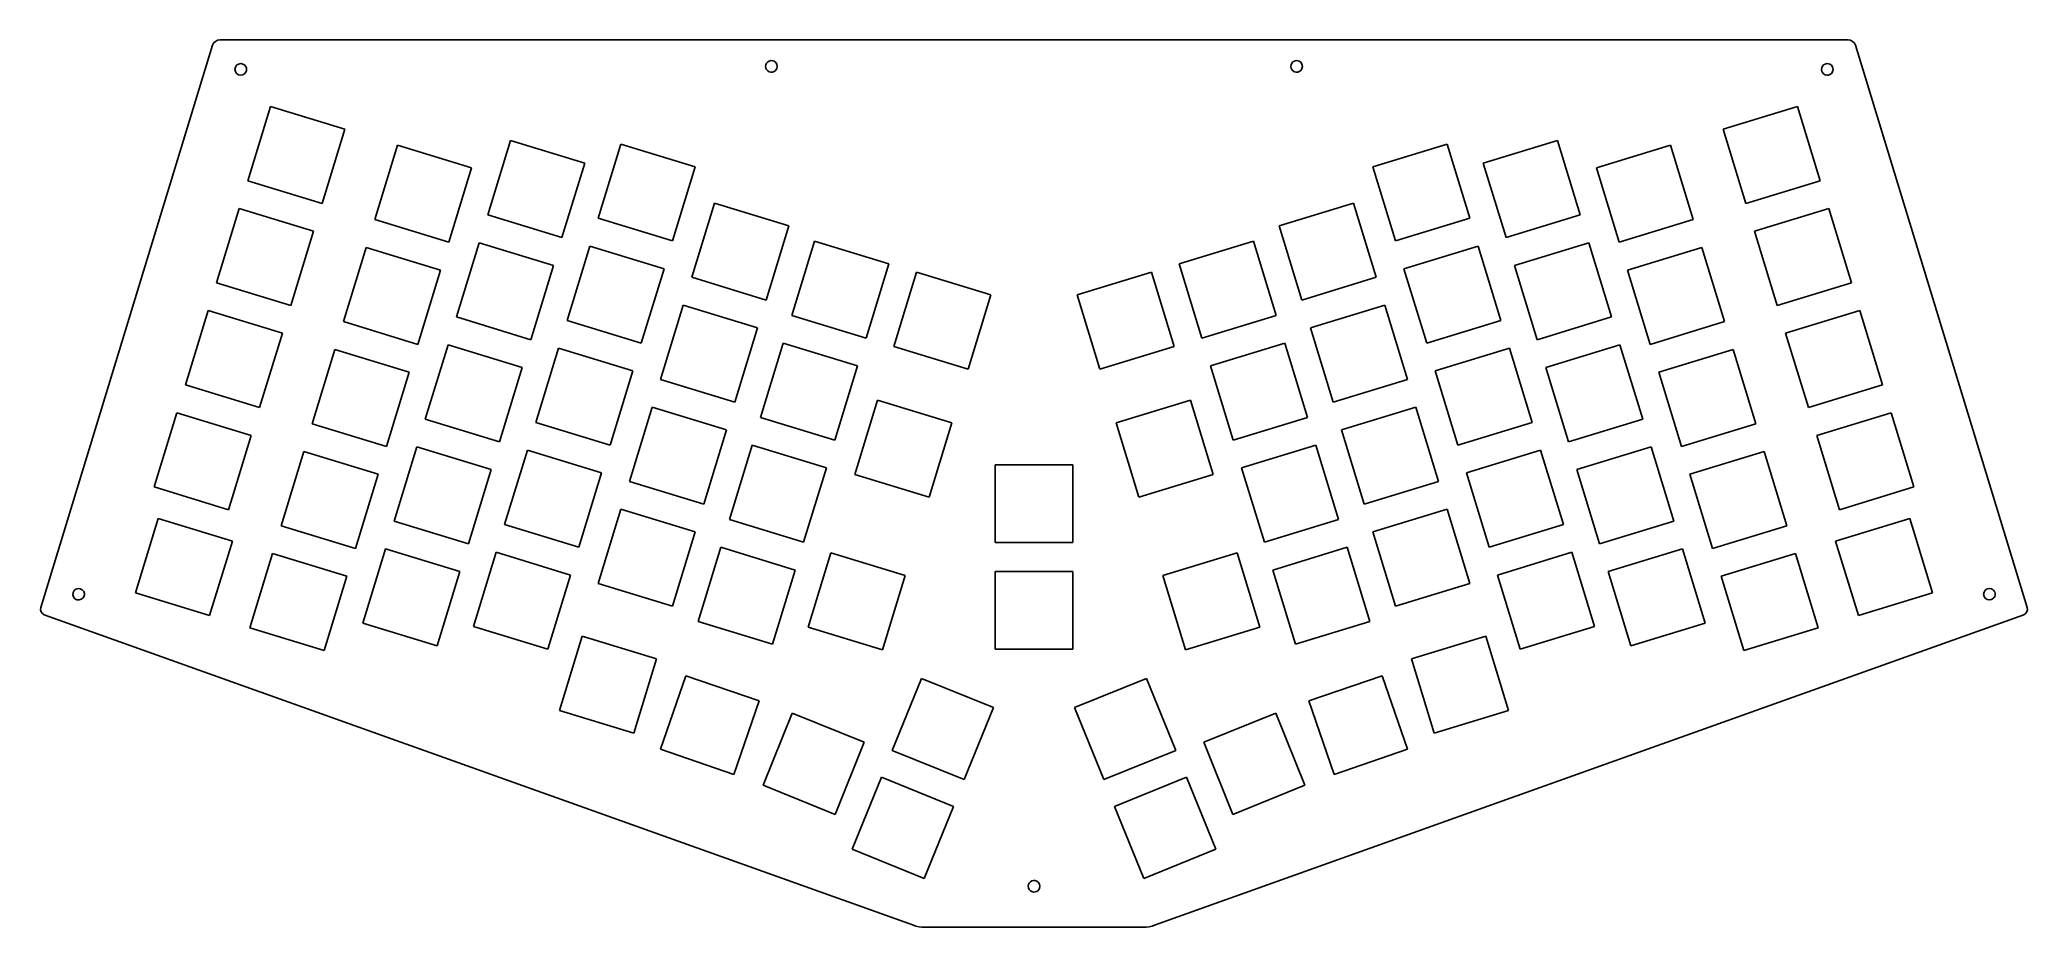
# Model space of a CAD drawing. Extents: x -177 to 177, y -79 to 79.
import ezdxf

# ---------------------------------------------------------------- set-up
doc = ezdxf.new("R2010")
doc.units = 0
doc.layers.add('Switch', color=7, linetype='CONTINUOUS')

msp = doc.modelspace()

# ---------------------------------------------------------------- linework, layer by layer
at = {"layer": 'Switch', "color": 4}
for p, q in [((-146.190126, 78.076998), (-176.793879, -22.023651)), ((144.996111, 79.034046), (-144.897189, 79.034046)), ((176.8928, -22.023651), (146.288518, 78.077518)), ((-140.457627, 74.489511), (-140.457627, 74.489511)), ((-45.979552, 75.025504), (-45.979552, 75.025504)), ((47.528031, 75.025526), (47.528031, 75.025526)), ((142.006386, 74.489514), (142.006386, 74.489514)), ((-135.880979, 67.161557), (-139.923009, 53.940673)), ((-122.660095, 63.119528), (-135.880979, 67.161557)), ((122.758961, 63.119535), (135.979845, 67.161565)), ((135.979845, 67.161565), (140.021875, 53.940681)), ((-126.702125, 49.898644), (-122.660095, 63.119528)), ((-113.288301, 60.254283), (-117.33033, 47.033399)), ((-100.067417, 56.212253), (-113.288301, 60.254283)), ((-93.165938, 61.084881), (-97.207968, 47.863997)), ((-79.945054, 57.042851), (-93.165938, 61.084881)), ((-73.483162, 60.478714), (-77.525192, 47.25783)), ((-60.262278, 56.436684), (-73.483162, 60.478714)), ((60.361147, 56.436692), (73.582031, 60.478722)), ((73.582031, 60.478722), (77.624061, 47.257838)), ((80.043928, 57.04286), (93.264812, 61.08489)), ((93.264812, 61.08489), (97.306842, 47.864006)), ((100.166287, 56.212262), (113.387171, 60.254291)), ((113.387171, 60.254291), (117.4292, 47.033408)), ((126.800991, 49.898651), (122.758961, 63.119535)), ((-83.987083, 43.821967), (-79.945054, 57.042851)), ((84.085958, 43.821976), (80.043928, 57.04286)), ((-139.923009, 53.940673), (-126.702125, 49.898644)), ((-104.109446, 42.991369), (-100.067417, 56.212253)), ((-64.304308, 43.2158), (-60.262278, 56.436684)), ((64.403177, 43.215808), (60.361147, 56.436692)), ((104.208317, 42.991378), (100.166287, 56.212262)), ((140.021875, 53.940681), (126.800991, 49.898651)), ((-56.826452, 49.974801), (-60.868482, 36.753917)), ((-43.605568, 45.932771), (-56.826452, 49.974801)), ((43.704418, 45.932773), (56.925302, 49.974803)), ((56.925302, 49.974803), (60.967332, 36.753919)), ((-141.436055, 48.991826), (-145.478085, 35.770942)), ((-128.215171, 44.949796), (-141.436055, 48.991826)), ((-117.33033, 47.033399), (-104.109446, 42.991369)), ((-97.207968, 47.863997), (-83.987083, 43.821967)), ((-77.525192, 47.25783), (-64.304308, 43.2158)), ((77.624061, 47.257838), (64.403177, 43.215808)), ((97.306842, 47.864006), (84.085958, 43.821976)), ((117.4292, 47.033408), (104.208317, 42.991378)), ((128.314042, 44.949791), (141.534926, 48.991821)), ((141.534926, 48.991821), (145.576956, 35.770937)), ((-132.257201, 31.728912), (-128.215171, 44.949796)), ((-98.720984, 42.915141), (-102.763014, 29.694257)), ((-85.5001, 38.873111), (-98.720984, 42.915141)), ((-47.647598, 32.711887), (-43.605568, 45.932771)), ((-39.028759, 43.202805), (-43.070789, 29.981921)), ((-25.807875, 39.160775), (-39.028759, 43.202805)), ((25.906726, 39.160778), (39.12761, 43.202808)), ((39.12761, 43.202808), (43.16964, 29.981924)), ((47.746448, 32.711889), (43.704418, 45.932773)), ((85.598978, 38.87311), (98.819862, 42.91514)), ((98.819862, 42.91514), (102.861892, 29.694256)), ((132.356072, 31.728907), (128.314042, 44.949791)), ((-118.843376, 42.084551), (-122.885406, 28.863667)), ((-105.622492, 38.042521), (-118.843376, 42.084551)), ((-79.038202, 42.308964), (-83.080231, 29.08808)), ((-65.817318, 38.266934), (-79.038202, 42.308964)), ((-29.849905, 25.939891), (-25.807875, 39.160775)), ((29.948756, 25.939894), (25.906726, 39.160778)), ((65.916188, 38.266939), (79.137072, 42.308969)), ((79.137072, 42.308969), (83.179102, 29.088085)), ((105.721366, 38.042517), (118.94225, 42.084547)), ((118.94225, 42.084547), (122.98428, 28.863663)), ((-145.478085, 35.770942), (-132.257201, 31.728912)), ((-109.664522, 24.821637), (-105.622492, 38.042521)), ((-89.54213, 25.652227), (-85.5001, 38.873111)), ((-69.859347, 25.04605), (-65.817318, 38.266934)), ((-60.868482, 36.753917), (-47.647598, 32.711887)), ((-20.859038, 37.647764), (-24.901068, 24.42688)), ((-7.638154, 33.605734), (-20.859038, 37.647764)), ((7.737004, 33.605737), (20.957888, 37.647766)), ((20.957888, 37.647766), (24.999918, 24.426882)), ((60.967332, 36.753919), (47.746448, 32.711889)), ((69.958218, 25.046055), (65.916188, 38.266939)), ((89.641008, 25.652226), (85.598978, 38.87311)), ((109.763396, 24.821633), (105.721366, 38.042517)), ((145.576956, 35.770937), (132.356072, 31.728907)), ((-11.680184, 20.38485), (-7.638154, 33.605734)), ((11.779034, 20.384853), (7.737004, 33.605737)), ((-146.991114, 30.822047), (-151.033144, 17.601163)), ((-133.77023, 26.780017), (-146.991114, 30.822047)), ((-122.885406, 28.863667), (-109.664522, 24.821637)), ((-102.763014, 29.694257), (-89.54213, 25.652227)), ((-83.080231, 29.08808), (-69.859347, 25.04605)), ((-62.3815, 31.805056), (-66.42353, 18.584172)), ((-49.160616, 27.763026), (-62.3815, 31.805056)), ((-43.070789, 29.981921), (-29.849905, 25.939891)), ((43.16964, 29.981924), (29.948756, 25.939894)), ((49.259468, 27.763023), (62.480352, 31.805053)), ((62.480352, 31.805053), (66.522382, 18.584169)), ((83.179102, 29.088085), (69.958218, 25.046055)), ((102.861892, 29.694256), (89.641008, 25.652226)), ((122.98428, 28.863663), (109.763396, 24.821633)), ((133.869099, 26.780019), (147.089983, 30.822049)), ((147.089983, 30.822049), (151.132013, 17.601165)), ((-137.812259, 13.559133), (-133.77023, 26.780017)), ((-53.202646, 14.542142), (-49.160616, 27.763026)), ((-44.58381, 25.033054), (-48.62584, 11.81217)), ((-31.362926, 20.991024), (-44.58381, 25.033054)), ((31.461778, 20.99102), (44.682662, 25.03305)), ((44.682662, 25.03305), (48.724692, 11.812166)), ((53.301498, 14.542139), (49.259468, 27.763023)), ((137.911129, 13.559135), (133.869099, 26.780019)), ((-124.398435, 23.914772), (-128.440465, 10.693888)), ((-111.177551, 19.872742), (-124.398435, 23.914772)), ((-104.276043, 24.745362), (-108.318073, 11.524478)), ((-91.055159, 20.703332), (-104.276043, 24.745362)), ((-84.59327, 24.139188), (-88.6353, 10.918304)), ((-71.372386, 20.097158), (-84.59327, 24.139188)), ((-24.901068, 24.42688), (-11.680184, 20.38485)), ((24.999918, 24.426882), (11.779034, 20.384853)), ((71.471257, 20.097159), (84.692141, 24.139189)), ((84.692141, 24.139189), (88.734171, 10.918305)), ((91.154038, 20.703327), (104.374922, 24.745357)), ((104.374922, 24.745357), (108.416952, 11.524473)), ((111.276423, 19.872745), (124.497307, 23.914775)), ((124.497307, 23.914775), (128.539337, 10.693891)), ((-115.219581, 6.651858), (-111.177551, 19.872742)), ((-95.097189, 7.482448), (-91.055159, 20.703332)), ((-75.414416, 6.876274), (-71.372386, 20.097158)), ((-66.42353, 18.584172), (-53.202646, 14.542142)), ((-35.404956, 7.77014), (-31.362926, 20.991024)), ((35.503808, 7.770136), (31.461778, 20.99102)), ((66.522382, 18.584169), (53.301498, 14.542139)), ((75.513287, 6.876276), (71.471257, 20.097159)), ((95.196068, 7.482443), (91.154038, 20.703327)), ((115.318453, 6.651861), (111.276423, 19.872745)), ((-151.033144, 17.601163), (-137.812259, 13.559133)), ((-27.815031, 14.895735), (-31.857061, 1.674851)), ((-14.594147, 10.853706), (-27.815031, 14.895735)), ((14.693, 10.853698), (27.913884, 14.895728)), ((27.913884, 14.895728), (31.955914, 1.674844)), ((151.132013, 17.601165), (137.911129, 13.559135)), ((-152.546192, 12.652305), (-156.588222, -0.568579)), ((-139.325308, 8.610275), (-152.546192, 12.652305)), ((-128.440465, 10.693888), (-115.219581, 6.651858)), ((-108.318073, 11.524478), (-95.097189, 7.482448)), ((-88.6353, 10.918304), (-75.414416, 6.876274)), ((-67.936553, 13.635297), (-71.978583, 0.414412)), ((-54.715669, 9.593267), (-67.936553, 13.635297)), ((-48.62584, 11.81217), (-35.404956, 7.77014)), ((-18.636177, -2.367178), (-14.594147, 10.853706)), ((18.73503, -2.367186), (14.693, 10.853698)), ((48.724692, 11.812166), (35.503808, 7.770136)), ((54.814524, 9.593255), (68.035408, 13.635285)), ((68.035408, 13.635285), (72.077438, 0.414401)), ((88.734171, 10.918305), (75.513287, 6.876276)), ((108.416952, 11.524473), (95.196068, 7.482443)), ((128.539337, 10.693891), (115.318453, 6.651861)), ((139.424176, 8.610285), (152.64506, 12.652314)), ((152.64506, 12.652314), (156.687089, -0.56857)), ((-143.367338, -4.610609), (-139.325308, 8.610275)), ((-58.757699, -3.627617), (-54.715669, 9.593267)), ((58.856554, -3.627629), (54.814524, 9.593255)), ((143.466205, -4.610599), (139.424176, 8.610285)), ((-129.953485, 5.745022), (-133.995515, -7.475862)), ((-116.732601, 1.702992), (-129.953485, 5.745022)), ((-109.83109, 6.57559), (-113.873119, -6.645294)), ((-96.610206, 2.53356), (-109.83109, 6.57559)), ((-90.14831, 5.969435), (-94.19034, -7.251449)), ((-76.927426, 1.927405), (-90.14831, 5.969435)), ((-50.138863, 6.863294), (-54.180893, -6.35759)), ((-36.917979, 2.821264), (-50.138863, 6.863294)), ((37.016832, 2.821259), (50.237716, 6.863289)), ((50.237716, 6.863289), (54.279745, -6.357595)), ((77.026296, 1.927413), (90.24718, 5.969443)), ((90.24718, 5.969443), (94.28921, -7.251441)), ((96.709072, 2.53358), (109.929956, 6.57561)), ((109.929956, 6.57561), (113.971985, -6.645274)), ((116.831471, 1.703002), (130.052355, 5.745031)), ((130.052355, 5.745031), (134.094385, -7.475853)), ((-120.774631, -11.517892), (-116.732601, 1.702992)), ((-100.652235, -10.687324), (-96.610206, 2.53356)), ((-80.969456, -11.293479), (-76.927426, 1.927405)), ((-71.978583, 0.414412), (-58.757699, -3.627617)), ((-40.960008, -10.39962), (-36.917979, 2.821264)), ((-31.857061, 1.674851), (-18.636177, -2.367178)), ((-6.863055, 3.398874), (6.961915, 3.398874)), ((-6.863055, -10.426095), (-6.863055, 3.398874)), ((6.961915, 3.398874), (6.961915, -10.426095)), ((31.955914, 1.674844), (18.73503, -2.367186)), ((41.058861, -10.399625), (37.016832, 2.821259)), ((72.077438, 0.414401), (58.856554, -3.627629)), ((81.068326, -11.293471), (77.026296, 1.927413)), ((100.751101, -10.687304), (96.709072, 2.53358)), ((120.873501, -11.517882), (116.831471, 1.703002)), ((-156.588222, -0.568579), (-143.367338, -4.610609)), ((156.687089, -0.56857), (143.466205, -4.610599)), ((-155.889767, -6.193571), (-159.931797, -19.414455)), ((-142.668883, -10.235601), (-155.889767, -6.193571)), ((-113.873119, -6.645294), (-100.652235, -10.687324)), ((-73.49159, -4.534479), (-77.53362, -17.755363)), ((-60.270706, -8.576508), (-73.49159, -4.534479)), ((-54.180893, -6.35759), (-40.960008, -10.39962)), ((54.279745, -6.357595), (41.058861, -10.399625)), ((60.369553, -8.576494), (73.590437, -4.534464)), ((73.590437, -4.534464), (77.632467, -17.755348)), ((113.971985, -6.645274), (100.751101, -10.687304)), ((142.767747, -10.235582), (155.988631, -6.193553)), ((155.988631, -6.193553), (160.030661, -19.414437)), ((-146.710913, -23.456485), (-142.668883, -10.235601)), ((-133.995515, -7.475862), (-120.774631, -11.517892)), ((-94.19034, -7.251449), (-80.969456, -11.293479)), ((-64.312736, -21.797393), (-60.270706, -8.576508)), ((6.961915, -10.426095), (-6.863055, -10.426095)), ((64.411583, -21.797378), (60.369553, -8.576494)), ((94.28921, -7.251441), (81.068326, -11.293471)), ((134.094385, -7.475853), (120.873501, -11.517882)), ((146.809777, -23.456466), (142.767747, -10.235582)), ((-135.508538, -12.424738), (-139.550568, -25.645622)), ((-122.287654, -16.466768), (-135.508538, -12.424738)), ((-115.386149, -11.594158), (-119.428179, -24.815042)), ((-102.165265, -15.636187), (-115.386149, -11.594158)), ((-95.703363, -12.200325), (-99.745393, -25.421209)), ((-82.482479, -16.242355), (-95.703363, -12.200325)), ((-55.693913, -11.306456), (-59.735943, -24.52734)), ((-42.473029, -15.348486), (-55.693913, -11.306456)), ((-36.123229, -12.279226), (-40.165259, -25.50011)), ((-22.902345, -16.321256), (-36.123229, -12.279226)), ((23.001197, -16.321257), (36.222081, -12.279227)), ((36.222081, -12.279227), (40.264111, -25.500111)), ((42.571879, -15.348484), (55.792763, -11.306454)), ((55.792763, -11.306454), (59.834793, -24.527338)), ((82.581346, -16.242337), (95.80223, -12.200307)), ((95.80223, -12.200307), (99.84426, -25.421191)), ((102.264136, -15.636166), (115.48502, -11.594136)), ((115.48502, -11.594136), (119.52705, -24.81502)), ((122.386521, -16.466749), (135.607405, -12.424719)), ((135.607405, -12.424719), (139.649435, -25.645603)), ((-126.329684, -29.687652), (-122.287654, -16.466768)), ((-106.207295, -28.857071), (-102.165265, -15.636187)), ((-86.524509, -29.463239), (-82.482479, -16.242355)), ((-46.515058, -28.56937), (-42.473029, -15.348486)), ((-26.944375, -29.54214), (-22.902345, -16.321256)), ((-6.863055, -15.601083), (6.961915, -15.601083)), ((-6.863055, -29.426053), (-6.863055, -15.601083)), ((6.961915, -15.601083), (6.961915, -29.426053)), ((27.043227, -29.542141), (23.001197, -16.321257)), ((46.613909, -28.569368), (42.571879, -15.348484)), ((86.623376, -29.463221), (82.581346, -16.242337)), ((106.306166, -28.85705), (102.264136, -15.636166)), ((126.428551, -29.687633), (122.386521, -16.466749)), ((-169.132789, -19.174345), (-169.132789, -19.174345)), ((-159.931797, -19.414455), (-146.710913, -23.456485)), ((-77.53362, -17.755363), (-64.312736, -21.797393)), ((77.632467, -17.755348), (64.411583, -21.797378)), ((160.030661, -19.414437), (146.809777, -23.456466)), ((170.861203, -18.930778), (170.861203, -18.930778)), ((-176.14482, -23.316588), (-21.408353, -78.597326)), ((-59.735943, -24.52734), (-46.515058, -28.56937)), ((21.507272, -78.597326), (176.243222, -23.316588)), ((59.834793, -24.527338), (46.613909, -28.569368)), ((-139.550568, -25.645622), (-126.329684, -29.687652)), ((-119.428179, -24.815042), (-106.207295, -28.857071)), ((-99.745393, -25.421209), (-86.524509, -29.463239)), ((-80.398856, -27.127129), (-84.440886, -40.348013)), ((-67.177972, -31.169158), (-80.398856, -27.127129)), ((-40.165259, -25.50011), (-26.944375, -29.54214)), ((40.264111, -25.500111), (27.043227, -29.542141)), ((67.276821, -31.169151), (80.497705, -27.127121)), ((80.497705, -27.127121), (84.539735, -40.348005)), ((99.84426, -25.421191), (86.623376, -29.463221)), ((119.52705, -24.81502), (106.306166, -28.85705)), ((139.649435, -25.645603), (126.428551, -29.687633)), ((-71.220002, -44.390042), (-67.177972, -31.169158)), ((6.961915, -29.426053), (-6.863055, -29.426053)), ((71.318851, -44.390035), (67.276821, -31.169151)), ((-61.942412, -34.162538), (-66.443381, -47.234304)), ((-48.870646, -38.663508), (-61.942412, -34.162538)), ((-19.999627, -34.633279), (-25.178552, -47.451568)), ((-7.181339, -39.812204), (-19.999627, -34.633279)), ((7.280207, -39.812186), (20.098495, -34.633262)), ((20.098495, -34.633262), (25.27742, -47.45155)), ((48.969523, -38.66348), (62.041289, -34.162511)), ((62.041289, -34.162511), (66.542258, -47.234277)), ((-53.371616, -51.735274), (-48.870646, -38.663508)), ((53.470493, -51.735246), (48.969523, -38.66348)), ((-84.440886, -40.348013), (-71.220002, -44.390042)), ((-43.001052, -40.844014), (-48.179977, -53.662302)), ((-30.182764, -46.022938), (-43.001052, -40.844014)), ((-12.360263, -52.630492), (-7.181339, -39.812204)), ((12.459131, -52.630475), (7.280207, -39.812186)), ((30.281624, -46.02293), (43.099913, -40.844005)), ((43.099913, -40.844005), (48.278837, -53.662294)), ((84.539735, -40.348005), (71.318851, -44.390035)), ((-66.443381, -47.234304), (-53.371616, -51.735274)), ((-35.361688, -58.841227), (-30.182764, -46.022938)), ((-25.178552, -47.451568), (-12.360263, -52.630492)), ((25.27742, -47.45155), (12.459131, -52.630475)), ((35.460549, -58.841218), (30.281624, -46.02293)), ((66.542258, -47.234277), (53.470493, -51.735246)), ((-27.117137, -52.249734), (-32.296061, -65.068022)), ((-14.298848, -57.428658), (-27.117137, -52.249734)), ((14.397723, -57.428658), (27.216012, -52.249734)), ((27.216012, -52.249734), (32.394936, -65.068022)), ((-48.179977, -53.662302), (-35.361688, -58.841227)), ((48.278837, -53.662294), (35.460549, -58.841218)), ((-19.477773, -70.246947), (-14.298848, -57.428658)), ((19.576648, -70.246947), (14.397723, -57.428658)), ((-32.296061, -65.068022), (-19.477773, -70.246947)), ((32.394936, -65.068022), (19.576648, -70.246947)), ((0.774208, -70.925672), (0.774208, -70.925672)), ((-19.466347, -78.934255), (19.565287, -78.934255))]:
    msp.add_line(p, q, dxfattribs=at)
for points in [[(-144.897189, 79.034046), (-145.449558, 79.034046), (-146.028627, 78.605217), (-146.190126, 78.076998)], [(146.288518, 78.077518), (146.127038, 78.605737), (145.54845, 79.034046), (144.996111, 79.034046)], [(-141.907193, 74.489511), (-142.307479, 74.089224), (-142.307479, 73.440232), (-141.907193, 73.039945)], [(-140.457627, 74.489511), (-140.857913, 74.889797), (-141.506906, 74.889797), (-141.907193, 74.489511)], [(-140.157412, 73.764728), (-140.157412, 74.036574), (-140.265403, 74.297286), (-140.457627, 74.489511)], [(-47.096585, 75.247695), (-47.4796, 75.089045), (-47.729333, 74.715294), (-47.729333, 74.300721)], [(-45.979552, 75.025504), (-46.2727, 75.318651), (-46.71357, 75.406345), (-47.096585, 75.247695)], [(-45.979552, 73.575938), (-45.579266, 73.976224), (-45.579266, 74.625217), (-45.979552, 75.025504)], [(46.410998, 75.247717), (46.027983, 75.089067), (45.77825, 74.715316), (45.77825, 74.300743)], [(47.528031, 75.025526), (47.234883, 75.318673), (46.794014, 75.406367), (46.410998, 75.247717)], [(47.828245, 74.300743), (47.828245, 74.572589), (47.720255, 74.833301), (47.528031, 75.025526)], [(140.889354, 74.711706), (140.506339, 74.553056), (140.256606, 74.179304), (140.256606, 73.764731)], [(142.006386, 74.489514), (141.713239, 74.782662), (141.272369, 74.870356), (140.889354, 74.711706)], [(142.306601, 73.764731), (142.306601, 74.036578), (142.198611, 74.29729), (142.006386, 74.489514)], [(-141.907193, 73.039945), (-141.506906, 72.639659), (-140.857913, 72.639659), (-140.457627, 73.039945)], [(-140.457627, 73.039945), (-140.265403, 73.232169), (-140.157412, 73.492882), (-140.157412, 73.764728)], [(-47.729333, 74.300721), (-47.729333, 73.886148), (-47.4796, 73.512397), (-47.096585, 73.353746)], [(-47.096585, 73.353746), (-46.71357, 73.195096), (-46.2727, 73.282791), (-45.979552, 73.575938)], [(45.77825, 74.300743), (45.77825, 73.88617), (46.027983, 73.512418), (46.410998, 73.353768)], [(46.410998, 73.353768), (46.794014, 73.195118), (47.234883, 73.282813), (47.528031, 73.57596)], [(47.528031, 73.57596), (47.720255, 73.768184), (47.828245, 74.028896), (47.828245, 74.300743)], [(140.256606, 73.764731), (140.256606, 73.350159), (140.506339, 72.976407), (140.889354, 72.817757)], [(140.889354, 72.817757), (141.272369, 72.659107), (141.713239, 72.746801), (142.006386, 73.039949)], [(142.006386, 73.039949), (142.198611, 73.232173), (142.306601, 73.492885), (142.306601, 73.764731)], [(-170.519015, -18.750533), (-171.018843, -19.016297), (-171.208591, -19.636932), (-170.942827, -20.13676)], [(-170.942827, -20.13676), (-170.677064, -20.636588), (-170.056429, -20.826335), (-169.556601, -20.560572)], [(-169.132789, -19.174345), (-169.398552, -18.674517), (-170.019187, -18.48477), (-170.519015, -18.750533)], [(-169.556601, -20.560572), (-169.316574, -20.432948), (-169.137078, -20.215201), (-169.057598, -19.955233)], [(-169.057598, -19.955233), (-168.978117, -19.695265), (-169.005164, -19.414371), (-169.132789, -19.174345)], [(169.411637, -18.930778), (169.011351, -19.331065), (169.011351, -19.980057), (169.411637, -20.380344)], [(170.861203, -18.930778), (170.460916, -18.530492), (169.811924, -18.530492), (169.411637, -18.930778)], [(169.411637, -20.380344), (169.811924, -20.78063), (170.460916, -20.78063), (170.861203, -20.380344)], [(171.161418, -19.655561), (171.161418, -19.383715), (171.053427, -19.123002), (170.861203, -18.930778)], [(170.861203, -20.380344), (171.053427, -20.188119), (171.161418, -19.927407), (171.161418, -19.655561)], [(-176.793879, -22.023651), (-176.955368, -22.55187), (-176.664979, -23.130759), (-176.14482, -23.316588)], [(176.243222, -23.316588), (176.763371, -23.130759), (177.05428, -22.55187), (176.8928, -22.023651)], [(-0.342824, -70.70348), (-0.72584, -70.862131), (-0.975572, -71.235882), (-0.975572, -71.650455)], [(0.774208, -70.925672), (0.481061, -70.632525), (0.040191, -70.54483), (-0.342824, -70.70348)], [(-0.975572, -71.650455), (-0.975572, -72.065028), (-0.72584, -72.438779), (-0.342824, -72.597429)], [(-0.342824, -72.597429), (0.040191, -72.756079), (0.481061, -72.668385), (0.774208, -72.375238)], [(0.774208, -72.375238), (1.174495, -71.974951), (1.174495, -71.325958), (0.774208, -70.925672)], [(-21.408353, -78.597326), (-20.888184, -78.783156), (-20.018716, -78.934255), (-19.466347, -78.934255)], [(19.565287, -78.934255), (20.117625, -78.934255), (20.987104, -78.783156), (21.507272, -78.597326)]]:
    msp.add_open_spline(points, degree=3, dxfattribs=at)

doc.saveas('drawing.dxf')
